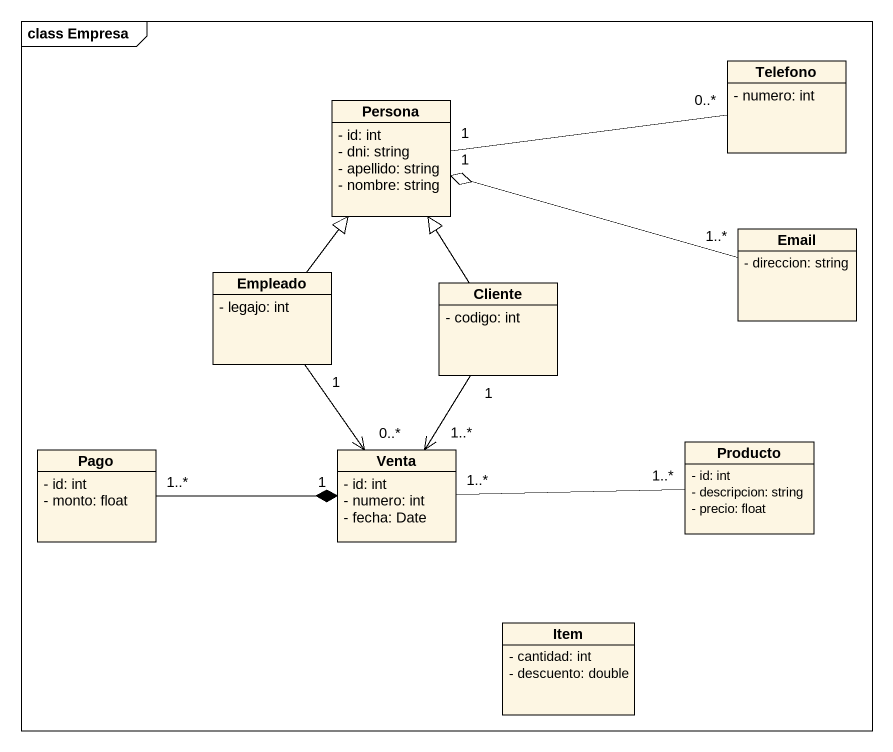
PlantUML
@startuml
mainframe class Empresa
hide circle
hide empty members
skinparam classAttributeIconSize 0
class Persona {
  - id: int
  - dni: string
  - apellido: string
  - nombre: string
}
class Telefono {
  - numero: int
}
class Empleado {
  - legajo: int
}
class Email {
  - direccion: string
}
class Cliente {
  - codigo: int
}
class Pago {
  - id: int
  - monto: float
}
class Venta {
  - id: int
  - numero: int
  - fecha: Date
}
class Producto {
  - id: int
  - descripcion: string
  - precio: float
}
class Item {
  - cantidad: int
  - descuento: double
}
Persona "1" -right- "0..*" Telefono
Empleado -up-|> Persona
Empleado "1" --> "0..*" Venta
Email "1..*" -left-o "1" Persona
Cliente -up-|> Persona
Cliente "1" --> "1..*" Venta
Pago "1..*" -right-* "1" Venta
Venta "1..*" -right- "1..*" Producto
@enduml
